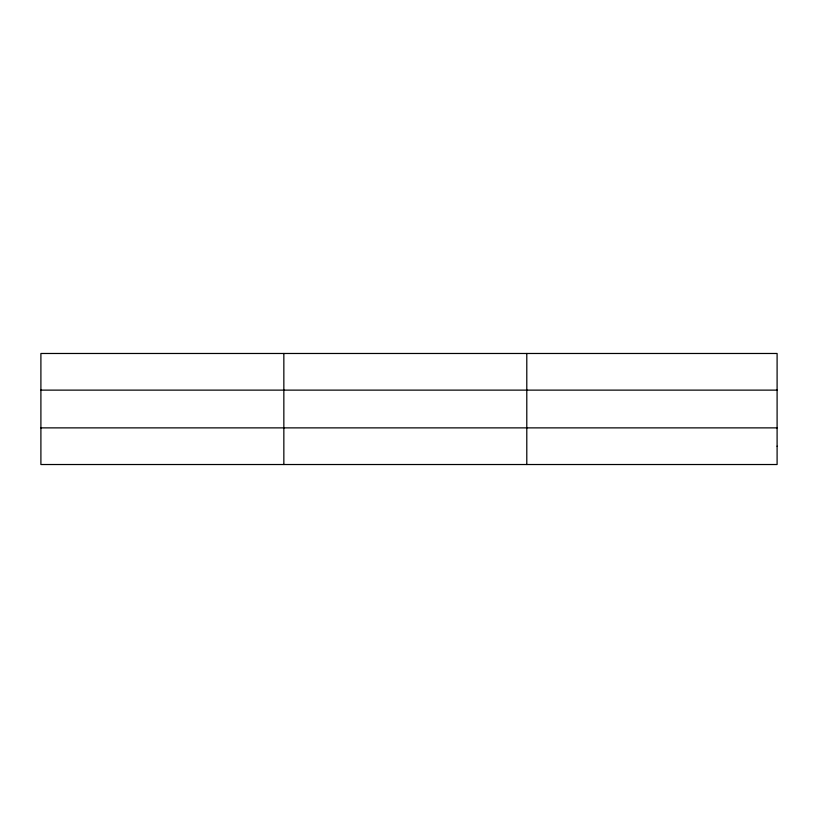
<?xml version="1.0" encoding="UTF-8"?>
<svg xmlns="http://www.w3.org/2000/svg" width="818" height="818" viewBox="0 0 818 818"><rect width="100%" height="100%" fill="white"/><g stroke="black" fill="none" stroke-linecap="round" stroke-linejoin="round"><path stroke-width="1.23" d="M283.846 464.522L283.846 353.478M526.792 464.522L526.792 353.478M40.9 390.125L777.1 390.125M40.9 427.875L777.1 427.875M777.1 446.199L777.1 464.522L40.9 464.522L40.9 353.478L777.1 353.478L777.1 446.199"/></g></svg>
